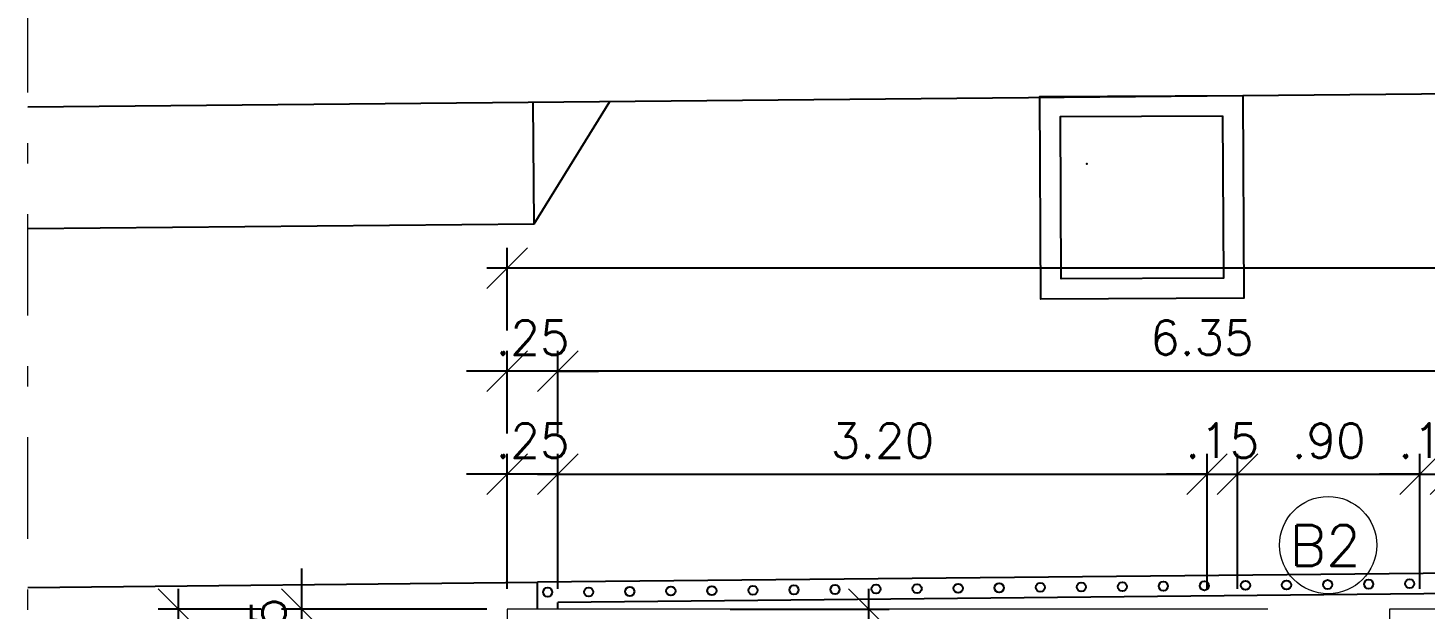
# Model space of a CAD drawing. Header units: millimetres. Extents: x 521 to 1055, y 261 to 520.
# Drawn here: x 528.7 to 535.59, y 336.96 to 339.83 of the extents above; entities that cross this region are included whole.
import ezdxf

# ---------------------------------------------------------------- set-up
doc = ezdxf.new("R2010")
doc.units = ezdxf.units.MM
doc.linetypes.add('CONTINU', pattern=[0])
doc.linetypes.add('DASHDOTX2', pattern=[2, 1, -0.5, 0, -0.5])
doc.layers.add('0.1', color=8, linetype='Continuous', lineweight=13)
for name, color, linetype in [('01', 8, 'Continuous'), ('02', 1, 'Continuous'), ('parede', 5, 'Continuous'), ('PENA_02_VEG', 8, 'Continuous')]:
    doc.layers.add(name, color=color, linetype=linetype)
doc.styles.add('ROMANS', font='romans')
doc.styles.get("Standard").update_dxf_attribs({"font": 'romans.shx'})
doc.dimstyles.new('Fares Eng - 50', dxfattribs={"dimscale": 2, "dimtxt": 0.085, "dimasz": 0.1, "dimexe": 0.05, "dimexo": 0.05, "dimgap": 0.04, "dimtad": 1, "dimzin": 4, "dimdsep": 46, "dimtxsty": 'ROMANS', "dimblk1": 'OBLIQUE', "dimblk2": 'OBLIQUE', "dimsah": 1, "dimcen": 0.05, "dimdle": 0.05, "dimclrd": 8, "dimclre": 8, "dimclrt": 8, "dimaunit": 1, "dimadec": 0, "dimazin": 0, "dimtfac": 1, "dimtix": 1, "dimtmove": 2, "dimatfit": 0, "dimldrblk": 'OPEN90', "dimfxl": 1, "dimtolj": 1, "dimtzin": 0, "dimarcsym": 0})

# ---------------------------------------------------------------- blocks, each defined once
blk = doc.blocks.new('_OBLIQUE')
at = {"color": 0, "linetype": 'ByBlock'}
blk.add_line((-0.5, -0.5), (0.5, 0.5), dxfattribs=at)
blk = doc.blocks.new('*D1491')
at = {"layer": '0.1', "color": 8, "linetype": 'CONTINU', "lineweight": -2, "transparency": 16777216}
for p, q in [((531.3140388595018, 337.0644788319044), (531.3140388595018, 337.7293130466606)), ((534.5140388595021, 337.0644788319044), (534.5140388595021, 337.7293130466606)), ((531.2140388595018, 337.6293130466606), (534.6140388595021, 337.6293130466606))]:
    blk.add_line(p, q, dxfattribs=at)
at = {"layer": 'DEFPOINTS', "color": 0, "linetype": 'CONTINU', "lineweight": -2, "transparency": 16777216}
for p in [(534.5140388595021, 337.6293130466606), (531.3140388595018, 336.9644788319043), (534.5140388595021, 336.9644788319043)]:
    blk.add_point(p, dxfattribs=at)
at = {"layer": '0.1', "color": 8, "linetype": 'CONTINU', "lineweight": -2, "transparency": 16777216, "xscale": 0.2, "yscale": 0.2, "zscale": 0.2, "rotation": 180}
blk.add_blockref('_OBLIQUE', (531.3140388595018, 337.6293130466606), dxfattribs=at)
at = {"layer": '0.1', "color": 8, "linetype": 'CONTINU', "lineweight": -2, "transparency": 16777216, "xscale": 0.2, "yscale": 0.2, "zscale": 0.2}
blk.add_blockref('_OBLIQUE', (534.5140388595021, 337.6293130466606), dxfattribs=at)
at = {"layer": '0.1', "color": 8, "linetype": 'CONTINU', "transparency": 16777216, "insert": (532.9140388595019, 337.7943130466606), "char_height": 0.17, "attachment_point": 5, "style": 'ROMANS'}
blk.add_mtext('\\A1;3.20', dxfattribs=at)
blk = doc.blocks.new('_Open90')
at = {"color": 0, "linetype": 'ByBlock', "lineweight": -2}
for p, q in [((-0.5, 0.5), (0, 0)), ((0, 0), (-1, 0)), ((0, 0), (-0.5, -0.5))]:
    blk.add_line(p, q, dxfattribs=at)
blk = doc.blocks.new('*D1492')
at = {"layer": '0.1', "color": 8, "linetype": 'CONTINU', "lineweight": -2, "transparency": 16777216}
for p, q in [((531.0640388595018, 337.0644788319044), (531.0640388595018, 337.7293130466606)), ((531.3140388595018, 337.0644788319044), (531.3140388595018, 337.7293130466606)), ((531.0640388595018, 337.6293130466606), (530.8640388595018, 337.6293130466606)), ((531.3140388595018, 337.6293130466606), (531.0640388595018, 337.6293130466606)), ((531.3140388595018, 337.6293130466606), (531.5140388595019, 337.6293130466606))]:
    blk.add_line(p, q, dxfattribs=at)
at = {"layer": 'DEFPOINTS', "color": 0, "linetype": 'CONTINU', "lineweight": -2, "transparency": 16777216}
for p in [(531.0640388595018, 337.6293130466606), (531.0640388595018, 336.9644788319043), (531.3140388595018, 336.9644788319043)]:
    blk.add_point(p, dxfattribs=at)
at = {"layer": '0.1', "color": 8, "linetype": 'CONTINU', "lineweight": -2, "transparency": 16777216, "xscale": 0.2, "yscale": 0.2, "zscale": 0.2}
blk.add_blockref('_OBLIQUE', (531.0640388595018, 337.6293130466606), dxfattribs=at)
at = {"layer": '0.1', "color": 8, "linetype": 'CONTINU', "lineweight": -2, "transparency": 16777216, "xscale": 0.2, "yscale": 0.2, "zscale": 0.2, "rotation": 180}
blk.add_blockref('_OBLIQUE', (531.3140388595018, 337.6293130466606), dxfattribs=at)
at = {"layer": '0.1', "color": 8, "linetype": 'CONTINU', "transparency": 16777216, "insert": (531.1890388595018, 337.7943130466606), "char_height": 0.17, "attachment_point": 5, "style": 'ROMANS'}
blk.add_mtext('\\A1;.25', dxfattribs=at)
blk = doc.blocks.new('*D1493')
at = {"layer": '0.1', "color": 8, "lineweight": -2, "transparency": 16777216}
for p, q in [((535.5640388595018, 337.0644788319043), (535.5640388595018, 337.7293130466606)), ((535.7140388595018, 337.0644788319042), (535.7140388595018, 337.7293130466606)), ((535.5640388595018, 337.6293130466606), (535.3640388595018, 337.6293130466606)), ((535.5640388595018, 337.6293130466606), (535.7140388595018, 337.6293130466606)), ((535.7140388595018, 337.6293130466606), (535.9140388595018, 337.6293130466606))]:
    blk.add_line(p, q, dxfattribs=at)
at = {"layer": 'DEFPOINTS', "color": 0, "lineweight": -2, "transparency": 16777216}
for p in [(535.7140388595018, 337.6293130466606), (535.5640388595018, 336.9644788319043), (535.7140388595018, 336.9644788319042)]:
    blk.add_point(p, dxfattribs=at)
at = {"layer": '0.1', "color": 8, "lineweight": -2, "transparency": 16777216, "xscale": 0.2, "yscale": 0.2, "zscale": 0.2}
blk.add_blockref('_OBLIQUE', (535.5640388595018, 337.6293130466606), dxfattribs=at)
at = {"layer": '0.1', "color": 8, "lineweight": -2, "transparency": 16777216, "xscale": 0.2, "yscale": 0.2, "zscale": 0.2, "rotation": 180}
blk.add_blockref('_OBLIQUE', (535.7140388595018, 337.6293130466606), dxfattribs=at)
at = {"layer": '0.1', "color": 8, "transparency": 16777216, "insert": (535.6390388595019, 337.7943130466606), "char_height": 0.17, "attachment_point": 5, "style": 'ROMANS'}
blk.add_mtext('\\A1;.15', dxfattribs=at)
blk = doc.blocks.new('*D1507')
at = {"layer": '0.1', "color": 8, "linetype": 'CONTINU', "lineweight": -2, "transparency": 16777216}
for p, q in [((531.3140388595018, 337.8293130466607), (531.3140388595018, 338.2370307928006)), ((537.6640388595018, 337.8293130466607), (537.6640388595018, 338.2370307928006)), ((537.7640388595019, 338.1370307928006), (531.2140388595018, 338.1370307928006))]:
    blk.add_line(p, q, dxfattribs=at)
at = {"layer": 'DEFPOINTS', "color": 0, "linetype": 'CONTINU', "lineweight": -2, "transparency": 16777216}
for p in [(531.3140388595018, 338.1370307928006), (531.3140388595018, 337.7293130466606), (537.6640388595018, 337.7293130466606)]:
    blk.add_point(p, dxfattribs=at)
at = {"layer": '0.1', "color": 8, "linetype": 'CONTINU', "lineweight": -2, "transparency": 16777216, "xscale": 0.2, "yscale": 0.2, "zscale": 0.2, "rotation": 180}
blk.add_blockref('_OBLIQUE', (531.3140388595018, 338.1370307928006), dxfattribs=at)
at = {"layer": '0.1', "color": 8, "linetype": 'CONTINU', "lineweight": -2, "transparency": 16777216, "xscale": 0.2, "yscale": 0.2, "zscale": 0.2}
blk.add_blockref('_OBLIQUE', (537.6640388595018, 338.1370307928006), dxfattribs=at)
at = {"layer": '0.1', "color": 8, "linetype": 'CONTINU', "transparency": 16777216, "insert": (534.4890388595018, 338.3020307928006), "char_height": 0.17, "attachment_point": 5, "style": 'ROMANS'}
blk.add_mtext('\\A1;6.35', dxfattribs=at)
blk = doc.blocks.new('*D1508')
at = {"layer": '0.1', "color": 8, "linetype": 'CONTINU', "lineweight": -2, "transparency": 16777216}
for p, q in [((531.0640388595018, 337.8293130466607), (531.0640388595018, 338.2370307928006)), ((531.3140388595018, 337.8293130466607), (531.3140388595018, 338.2370307928006)), ((531.0640388595018, 338.1370307928006), (530.8640388595018, 338.1370307928006)), ((531.3140388595018, 338.1370307928006), (531.0640388595018, 338.1370307928006)), ((531.3140388595018, 338.1370307928006), (531.5140388595019, 338.1370307928006))]:
    blk.add_line(p, q, dxfattribs=at)
at = {"layer": 'DEFPOINTS', "color": 0, "linetype": 'CONTINU', "lineweight": -2, "transparency": 16777216}
for p in [(531.0640388595018, 338.1370307928006), (531.0640388595018, 337.7293130466606), (531.3140388595018, 337.7293130466606)]:
    blk.add_point(p, dxfattribs=at)
at = {"layer": '0.1', "color": 8, "linetype": 'CONTINU', "lineweight": -2, "transparency": 16777216, "xscale": 0.2, "yscale": 0.2, "zscale": 0.2}
blk.add_blockref('_OBLIQUE', (531.0640388595018, 338.1370307928006), dxfattribs=at)
at = {"layer": '0.1', "color": 8, "linetype": 'CONTINU', "lineweight": -2, "transparency": 16777216, "xscale": 0.2, "yscale": 0.2, "zscale": 0.2, "rotation": 180}
blk.add_blockref('_OBLIQUE', (531.3140388595018, 338.1370307928006), dxfattribs=at)
at = {"layer": '0.1', "color": 8, "linetype": 'CONTINU', "transparency": 16777216, "insert": (531.1890388595018, 338.3020307928006), "char_height": 0.17, "attachment_point": 5, "style": 'ROMANS'}
blk.add_mtext('\\A1;.25', dxfattribs=at)
blk = doc.blocks.new('*D1509')
at = {"layer": '0.1', "color": 8, "linetype": 'CONTINU', "lineweight": -2, "transparency": 16777216}
for p, q in [((531.0640388595018, 338.3370307928006), (531.0640388595018, 338.7447485389406)), ((547.0640388595019, 338.3370307928006), (547.0640388595019, 338.7447485389406)), ((547.1640388595019, 338.6447485389406), (530.9640388595018, 338.6447485389406))]:
    blk.add_line(p, q, dxfattribs=at)
at = {"layer": 'DEFPOINTS', "color": 0, "linetype": 'CONTINU', "lineweight": -2, "transparency": 16777216}
for p in [(531.0640388595018, 338.6447485389406), (531.0640388595018, 338.2370307928006), (547.0640388595019, 338.2370307928006)]:
    blk.add_point(p, dxfattribs=at)
at = {"layer": '0.1', "color": 8, "linetype": 'CONTINU', "lineweight": -2, "transparency": 16777216, "xscale": 0.2, "yscale": 0.2, "zscale": 0.2, "rotation": 180}
blk.add_blockref('_OBLIQUE', (531.0640388595018, 338.6447485389406), dxfattribs=at)
at = {"layer": '0.1', "color": 8, "linetype": 'CONTINU', "lineweight": -2, "transparency": 16777216, "xscale": 0.2, "yscale": 0.2, "zscale": 0.2}
blk.add_blockref('_OBLIQUE', (547.0640388595019, 338.6447485389406), dxfattribs=at)
at = {"layer": '0.1', "color": 8, "linetype": 'CONTINU', "transparency": 16777216, "insert": (538.4503928965742, 338.9100788415694), "char_height": 0.17, "attachment_point": 5, "style": 'ROMANS'}
blk.add_mtext('\\A1;16.00', dxfattribs=at)
blk = doc.blocks.new('*D1543')
at = {"layer": '0.1', "color": 8, "linetype": 'CONTINU', "lineweight": -2, "transparency": 16777216}
for p, q in [((530.0516837792848, 336.9644788319043), (530.0516837792848, 337.1644788319043)), ((530.9640388595018, 336.9644788319043), (529.9516837792847, 336.9644788319043)), ((530.0516837792848, 336.7144788319043), (530.0516837792848, 336.9644788319043)), ((530.9640388595018, 336.7144788319043), (529.9516837792847, 336.7144788319043)), ((530.0516837792848, 336.7144788319043), (530.0516837792848, 336.5144788319043))]:
    blk.add_line(p, q, dxfattribs=at)
at = {"layer": 'DEFPOINTS', "color": 0, "linetype": 'CONTINU', "lineweight": -2, "transparency": 16777216}
for p in [(530.0516837792848, 336.9644788319043), (531.0640388595018, 336.9644788319043), (531.0640388595018, 336.7144788319043)]:
    blk.add_point(p, dxfattribs=at)
at = {"layer": '0.1', "color": 8, "linetype": 'CONTINU', "lineweight": -2, "transparency": 16777216, "xscale": 0.2, "yscale": 0.2, "zscale": 0.2}
for p, rotation in [((530.0516837792848, 336.9644788319043), 270), ((530.0516837792848, 336.7144788319043), 90)]:
    blk.add_blockref('_OBLIQUE', p, dxfattribs=dict(at, rotation=rotation))
at = {"layer": '0.1', "color": 8, "linetype": 'CONTINU', "transparency": 16777216, "insert": (529.8866837792847, 336.8394788319044), "char_height": 0.17, "attachment_point": 5, "rotation": 90, "style": 'ROMANS'}
blk.add_mtext('\\A1;.25', dxfattribs=at)
blk = doc.blocks.new('*D1544')
at = {"layer": '0.1', "color": 8, "linetype": 'CONTINU', "lineweight": -2, "transparency": 16777216}
for p, q in [((529.443981681076, 286.8644788319042), (529.443981681076, 337.0644788319044)), ((529.8516837792846, 336.9644788319043), (529.343981681076, 336.9644788319043)), ((529.8516837792847, 286.9644788319042), (529.343981681076, 286.9644788319042))]:
    blk.add_line(p, q, dxfattribs=at)
at = {"layer": 'DEFPOINTS', "color": 0, "linetype": 'CONTINU', "lineweight": -2, "transparency": 16777216}
for p in [(529.443981681076, 336.9644788319043), (529.9516837792846, 336.9644788319043), (529.9516837792847, 286.9644788319042)]:
    blk.add_point(p, dxfattribs=at)
at = {"layer": '0.1', "color": 8, "linetype": 'CONTINU', "lineweight": -2, "transparency": 16777216, "xscale": 0.2, "yscale": 0.2, "zscale": 0.2}
for p, rotation in [((529.443981681076, 336.9644788319043), 90), ((529.443981681076, 286.9644788319042), 270)]:
    blk.add_blockref('_OBLIQUE', p, dxfattribs=dict(at, rotation=rotation))
at = {"layer": '0.1', "color": 8, "linetype": 'CONTINU', "transparency": 16777216, "insert": (529.278981681076, 311.9644788319043), "char_height": 0.17, "attachment_point": 5, "rotation": 90, "style": 'ROMANS'}
blk.add_mtext('\\A1;50.00', dxfattribs=at)
blk = doc.blocks.new('*D1683')
at = {"layer": '0.1', "color": 8, "linetype": 'CONTINU', "lineweight": -2, "transparency": 16777216}
for p, q in [((532.8469208624215, 335.8644788319044), (532.8469208624215, 337.0644788319044)), ((532.1640388595018, 336.9644788319043), (532.9469208624215, 336.9644788319043)), ((532.1640388595018, 335.9644788319044), (532.9469208624215, 335.9644788319044))]:
    blk.add_line(p, q, dxfattribs=at)
at = {"layer": 'DEFPOINTS', "color": 0, "linetype": 'CONTINU', "lineweight": -2, "transparency": 16777216}
for p in [(532.0640388595018, 336.9644788319043), (532.8469208624215, 336.9644788319043), (532.0640388595018, 335.9644788319044)]:
    blk.add_point(p, dxfattribs=at)
at = {"layer": '0.1', "color": 8, "linetype": 'CONTINU', "lineweight": -2, "transparency": 16777216, "xscale": 0.2, "yscale": 0.2, "zscale": 0.2}
for p, rotation in [((532.8469208624215, 336.9644788319043), 90), ((532.8469208624215, 335.9644788319044), 270)]:
    blk.add_blockref('_OBLIQUE', p, dxfattribs=dict(at, rotation=rotation))
at = {"layer": '0.1', "color": 8, "linetype": 'CONTINU', "transparency": 16777216, "insert": (532.6819208624214, 336.4644788319044), "char_height": 0.17, "attachment_point": 5, "rotation": 90, "style": 'ROMANS'}
blk.add_mtext('\\A1;1.00', dxfattribs=at)
blk = doc.blocks.new('*D1572')
at = {"layer": '0.1', "color": 8, "linetype": 'CONTINU', "lineweight": -2, "transparency": 16777216}
for p, q in [((534.5140388595021, 337.0644788319044), (534.5140388595021, 337.7293130466606)), ((534.6640388595019, 337.0644788319044), (534.6640388595019, 337.7293130466606)), ((534.5140388595021, 337.6293130466606), (534.314038859502, 337.6293130466606)), ((534.5140388595021, 337.6293130466606), (534.6640388595019, 337.6293130466606)), ((534.6640388595019, 337.6293130466606), (534.864038859502, 337.6293130466606))]:
    blk.add_line(p, q, dxfattribs=at)
at = {"layer": 'DEFPOINTS', "color": 0, "linetype": 'CONTINU', "lineweight": -2, "transparency": 16777216}
for p in [(534.6640388595019, 337.6293130466606), (534.5140388595021, 336.9644788319043), (534.6640388595019, 336.9644788319043)]:
    blk.add_point(p, dxfattribs=at)
at = {"layer": '0.1', "color": 8, "linetype": 'CONTINU', "lineweight": -2, "transparency": 16777216, "xscale": 0.2, "yscale": 0.2, "zscale": 0.2}
blk.add_blockref('_OBLIQUE', (534.5140388595021, 337.6293130466606), dxfattribs=at)
at = {"layer": '0.1', "color": 8, "linetype": 'CONTINU', "lineweight": -2, "transparency": 16777216, "xscale": 0.2, "yscale": 0.2, "zscale": 0.2, "rotation": 180}
blk.add_blockref('_OBLIQUE', (534.6640388595019, 337.6293130466606), dxfattribs=at)
at = {"layer": '0.1', "color": 8, "linetype": 'CONTINU', "transparency": 16777216, "insert": (534.589038859502, 337.7943130466606), "char_height": 0.17, "attachment_point": 5, "style": 'ROMANS'}
blk.add_mtext('\\A1;.15', dxfattribs=at)
blk = doc.blocks.new('*D1573')
at = {"layer": '0.1', "color": 8, "lineweight": -2, "transparency": 16777216}
for p, q in [((534.6640388595019, 337.0644788319044), (534.6640388595019, 337.7293130466606)), ((535.5640388595018, 337.0644788319043), (535.5640388595018, 337.7293130466606)), ((534.5640388595019, 337.6293130466606), (535.6640388595018, 337.6293130466606))]:
    blk.add_line(p, q, dxfattribs=at)
at = {"layer": 'DEFPOINTS', "color": 0, "lineweight": -2, "transparency": 16777216}
for p in [(535.5640388595018, 337.6293130466606), (534.6640388595019, 336.9644788319043), (535.5640388595018, 336.9644788319043)]:
    blk.add_point(p, dxfattribs=at)
at = {"layer": '0.1', "color": 8, "lineweight": -2, "transparency": 16777216, "xscale": 0.2, "yscale": 0.2, "zscale": 0.2, "rotation": 180}
blk.add_blockref('_OBLIQUE', (534.6640388595019, 337.6293130466606), dxfattribs=at)
at = {"layer": '0.1', "color": 8, "lineweight": -2, "transparency": 16777216, "xscale": 0.2, "yscale": 0.2, "zscale": 0.2}
blk.add_blockref('_OBLIQUE', (535.5640388595018, 337.6293130466606), dxfattribs=at)
at = {"layer": '0.1', "color": 8, "transparency": 16777216, "insert": (535.1140388595019, 337.7943130466606), "char_height": 0.17, "attachment_point": 5, "style": 'ROMANS'}
blk.add_mtext('\\A1;.90', dxfattribs=at)
blk = doc.blocks.new('SUP')
at = {"layer": '01', "color": 8}
for p, q in [((247.1784073878614, 61.92234643284984), (222.7000456877786, 61.67878790707101)), ((247.1784073878614, 61.82234148289501), (222.8000456877787, 61.57977795232367)), ((222.7000456877786, 61.54687418404836), (222.7000456877786, 61.67878790707101)), ((222.8000456877787, 61.54687418404836), (222.8000456877787, 61.57977795232367))]:
    blk.add_line(p, q, dxfattribs=at)
at = {"layer": '02', "color": 8}
for p, q in [((220.1873254752832, 64.0215677960872), (246.6776090916487, 64.27191732979554)), ((222.6833526645628, 63.44513000027317), (222.6776825473635, 64.04510320781745)), ((222.6833526645627, 63.44513000027317), (223.0566521693403, 64.04868470469856)), ((220.1873254752832, 63.42154100243496), (222.6833526645627, 63.44513000027317)), ((220.1873254752832, 61.65378646137999), (222.7000456877786, 61.67878790707101))]:
    blk.add_line(p, q, dxfattribs=at)
at = {"layer": '02', "color": 8, "linetype": 'CONTINU', "lineweight": -2}
for points in [[(226.1765100286043, 64.07816928748426), (226.1814436898817, 63.07818145806513), (225.1814558604626, 63.07324779678774), (225.1765221991853, 64.07323562620695), (226.1765100286043, 64.07816928748426)], [(226.0770046117902, 63.97767713841463), (226.0809515408121, 63.1776868748793), (225.2809612772767, 63.17373994585745), (225.2770143482548, 63.97373020939276), (226.0770046117901, 63.97767713841469)]]:
    blk.add_lwpolyline(points, dxfattribs=at)
at = {"layer": 'parede', "color": 8}
for centre in [(222.7500456877787, 61.63003820157411), (222.952012919718, 61.63129249397576), (223.1543683741943, 61.63330592104981), (223.3567238286706, 61.63531934812386), (223.559079283147, 61.6373327751979), (223.7614347376233, 61.63934620227195), (223.9637901920996, 61.641359629346), (224.166145646576, 61.64337305642005), (224.3685011010523, 61.64538648349409), (224.5708565555286, 61.64739991056814), (224.773212010005, 61.64941333764219), (224.9755674644813, 61.65142676471623), (225.1779229189576, 61.65344019179028), (225.380278373434, 61.65545361886433), (225.5826338279103, 61.65746704593838), (225.7849892823866, 61.65948047301242), (225.987344736863, 61.66149390008647), (226.1897001913393, 61.66350732716052), (226.3920556458156, 61.66552075423456), (226.5944111002919, 61.66753418130861), (226.7967665547683, 61.66954760838266), (226.9991220092446, 61.6715610354567)]:
    blk.add_circle(centre, 0.02250000000040586, dxfattribs=at)
at = {"layer": 'PENA_02_VEG', "color": 8, "linetype": 'Continuous'}
blk.add_point((225.4075317759912, 63.74157405799269), dxfattribs=at)

msp = doc.modelspace()

# ---------------------------------------------------------------- linework, layer by layer
at = {"layer": '0.1', "color": 8, "linetype": 'DASHDOTX2', "ltscale": 0.5}
msp.add_line((528.7013186470065, 277.9107440472911), (528.7013186470065, 340.9222189602986), dxfattribs=at)
at = {"layer": '0.1', "color": 7}
for p, q in [((531.0640388595018, 336.9644788319043), (531.0640388595018, 335.9644788319043)), ((534.8140388595018, 336.9644788319043), (531.0640388595018, 336.9644788319043)), ((547.0640388595019, 336.9644788319043), (535.4140388595019, 336.9644788319043)), ((535.4140388595018, 336.9644788319042), (535.4140388595018, 336.7144788319043))]:
    msp.add_line(p, q, dxfattribs=at)
at = {"layer": '0.1', "color": 8}
msp.add_circle((535.1113140703719, 337.2796358402267), 0.2396438343701963, dxfattribs=at)

# ---------------------------------------------------------------- block references
at = {"layer": '0.1', "color": 8, "linetype": 'CONTINU', "lineweight": -2}
msp.add_blockref('SUP', (308.5139931717233, 275.4176046478566), dxfattribs=at)

# ---------------------------------------------------------------- texts
at = {"layer": '0.1', "color": 8}
msp.add_text('B2', height=0.2, dxfattribs=at).set_placement((534.9207058629001, 337.1781235003583))

# ---------------------------------------------------------------- dimensions: what is measured, and where the dimension line sits
at = {"layer": '0.1', "color": 8, "linetype": 'CONTINU'}
dim = msp.add_linear_dim(base=(531.0640388595018, 338.6447485389406), p1=(547.0640388595019, 338.2370307928006), p2=(531.0640388595018, 338.2370307928006), dimstyle='Fares Eng - 50', dxfattribs=at)
dim.commit()
dim.dimension.update_dxf_attribs({"geometry": '*D1509', "text_midpoint": (538.4503928965742, 338.9100788415694), "dimtype": 160})
for base, p1, p2, picture, middle in [((531.0640388595018, 338.1370307928006), (531.3140388595018, 337.7293130466606), (531.0640388595018, 337.7293130466606), '*D1508', (531.1890388595018, 338.3020307928006)), ((531.3140388595018, 338.1370307928006), (537.6640388595018, 337.7293130466606), (531.3140388595018, 337.7293130466606), '*D1507', (534.4890388595018, 338.3020307928006)), ((531.0640388595018, 337.6293130466606), (531.3140388595018, 336.9644788319043), (531.0640388595018, 336.9644788319043), '*D1492', (531.1890388595018, 337.7943130466606)), ((534.5140388595021, 337.6293130466606), (531.3140388595018, 336.9644788319043), (534.5140388595021, 336.9644788319043), '*D1491', (532.9140388595019, 337.7943130466606)), ((534.6640388595019, 337.6293130466606), (534.5140388595021, 336.9644788319043), (534.6640388595019, 336.9644788319043), '*D1572', (534.589038859502, 337.7943130466606))]:
    dim = msp.add_linear_dim(base=base, p1=p1, p2=p2, dimstyle='Fares Eng - 50', dxfattribs=at)
    dim.commit()
    dim.dimension.update_dxf_attribs({"geometry": picture, "text_midpoint": middle})
at = {"layer": '0.1', "color": 7}
for base, p1, p2, picture, middle in [((535.5640388595018, 337.6293130466606), (534.6640388595019, 336.9644788319043), (535.5640388595018, 336.9644788319043), '*D1573', (535.1140388595019, 337.7943130466606)), ((535.7140388595018, 337.6293130466606), (535.5640388595018, 336.9644788319043), (535.7140388595018, 336.9644788319042), '*D1493', (535.6390388595019, 337.7943130466606))]:
    dim = msp.add_linear_dim(base=base, p1=p1, p2=p2, dimstyle='Fares Eng - 50', dxfattribs=at)
    dim.commit()
    dim.dimension.update_dxf_attribs({"geometry": picture, "text_midpoint": middle})
at = {"layer": '0.1', "color": 8, "linetype": 'CONTINU'}
for base, p1, p2, picture, middle in [((530.0516837792848, 336.9644788319043), (531.0640388595018, 336.7144788319043), (531.0640388595018, 336.9644788319043), '*D1543', (529.8866837792847, 336.8394788319044)), ((529.443981681076, 336.9644788319043), (529.9516837792847, 286.9644788319042), (529.9516837792846, 336.9644788319043), '*D1544', (529.278981681076, 311.9644788319043)), ((532.8469208624215, 336.9644788319043), (532.0640388595018, 335.9644788319044), (532.0640388595018, 336.9644788319043), '*D1683', (532.6819208624214, 336.4644788319044))]:
    dim = msp.add_linear_dim(base=base, p1=p1, p2=p2, angle=90, dimstyle='Fares Eng - 50', dxfattribs=at)
    dim.commit()
    dim.dimension.update_dxf_attribs({"geometry": picture, "text_midpoint": middle})

doc.saveas('drawing.dxf')
